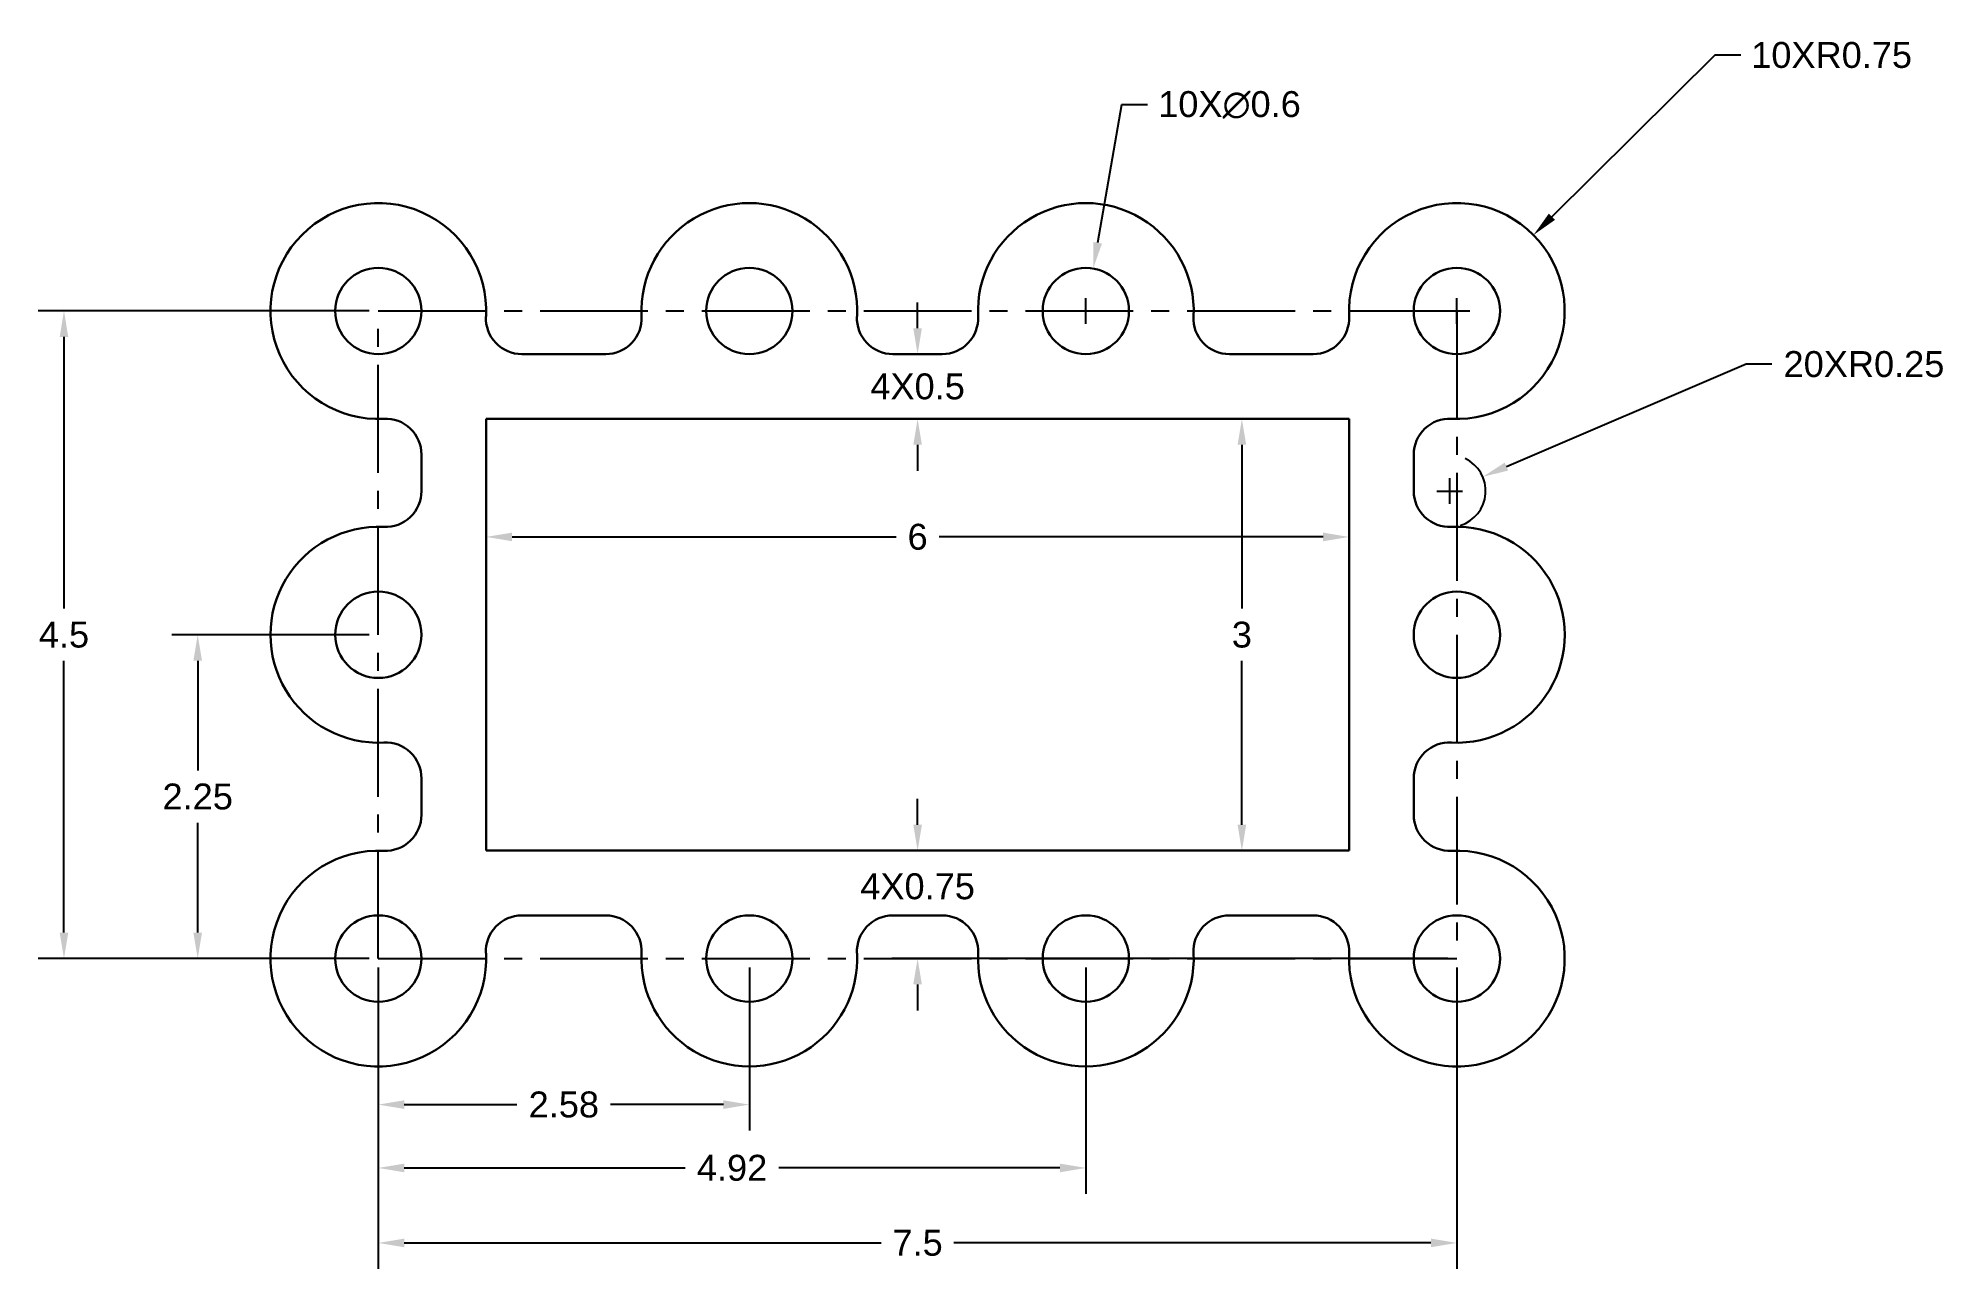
# Model space of a CAD drawing. Header units: inches. Extents: x 5.4 to 18.6, y 0.6 to 9.1.
import ezdxf

# ---------------------------------------------------------------- set-up
doc = ezdxf.new("R2010")
doc.units = ezdxf.units.IN
doc.header["$MEASUREMENT"] = 0
doc.linetypes.add('CENTER2', pattern=[1.125, 0.75, -0.125, 0.125, -0.125])
doc.styles.get("Standard").update_dxf_attribs({"font": 'ARIALUNI.ttf'})
doc.dimstyles.get("Standard").update_dxf_attribs({"dimtxt": 0.18, "dimasz": 0.18, "dimexe": 0.18, "dimexo": 0.0625, "dimgap": 0.09, "dimtad": 0, "dimtih": 1, "dimtoh": 1, "dimdsep": 46, "dimtxsty": 'Standard', "dimcen": 0.09, "dimadec": 0, "dimazin": 3, "dimtfac": 1, "dimtofl": 0, "dimtmove": 0, "dimatfit": 3, "dimfxl": 1, "dimtolj": 1, "dimtzin": 0, "dimarcsym": 0})

# ---------------------------------------------------------------- blocks, each defined once
blk = doc.blocks.new('*D18')
at = {"color": 0, "lineweight": -2, "transparency": 16777216}
for p, q in [((7.704, 7.241), (5.401, 7.241)), ((5.581, 7.061), (5.581, 5.173)), ((5.581, 2.921), (5.581, 4.81)), ((7.704, 2.741), (5.401, 2.741))]:
    blk.add_line(p, q, dxfattribs=at)
at = {"color": 0, "transparency": 16777216}
for points in [[(5.551, 7.061), (5.611, 7.061), (5.581, 7.241)], [(5.551, 2.921), (5.611, 2.921), (5.581, 2.741)]]:
    blk.add_solid(points, dxfattribs=at)
at = {"layer": 'Defpoints', "color": 0, "transparency": 16777216}
for p in [(7.767, 7.241), (5.581, 2.741), (7.767, 2.741)]:
    blk.add_point(p, dxfattribs=at)
at = {"color": 0, "transparency": 16777216, "insert": (5.581, 4.991), "char_height": 0.18, "attachment_point": 5}
blk.add_mtext('\\A1;4.5', dxfattribs=at)
blk = doc.blocks.new('*D19')
at = {"color": 0, "lineweight": -2, "transparency": 16777216}
for p, q in [((7.704, 4.991), (6.331, 4.991)), ((6.511, 4.811), (6.511, 4.048)), ((6.511, 2.921), (6.511, 3.685)), ((7.704, 2.741), (6.331, 2.741))]:
    blk.add_line(p, q, dxfattribs=at)
at = {"color": 0, "transparency": 16777216}
for points in [[(6.481, 4.811), (6.541, 4.811), (6.511, 4.991)], [(6.481, 2.921), (6.541, 2.921), (6.511, 2.741)]]:
    blk.add_solid(points, dxfattribs=at)
at = {"layer": 'Defpoints', "color": 0, "transparency": 16777216}
for p in [(7.767, 4.991), (6.511, 2.741), (7.767, 2.741)]:
    blk.add_point(p, dxfattribs=at)
at = {"color": 0, "transparency": 16777216, "insert": (6.511, 3.866), "char_height": 0.18, "attachment_point": 5}
blk.add_mtext('\\A1;2.25', dxfattribs=at)
blk = doc.blocks.new('*D20')
at = {"color": 0, "lineweight": -2, "transparency": 16777216}
for p, q in [((7.767, 2.679), (7.767, 1.546)), ((10.347, 2.679), (10.347, 1.546)), ((7.947, 1.726), (8.731, 1.726)), ((10.167, 1.726), (9.382, 1.726))]:
    blk.add_line(p, q, dxfattribs=at)
at = {"color": 0, "transparency": 16777216}
for points in [[(7.947, 1.756), (7.947, 1.696), (7.767, 1.726)], [(10.167, 1.756), (10.167, 1.696), (10.347, 1.726)]]:
    blk.add_solid(points, dxfattribs=at)
at = {"layer": 'Defpoints', "color": 0, "transparency": 16777216}
for p in [(7.767, 2.741), (10.347, 2.741), (10.347, 1.726)]:
    blk.add_point(p, dxfattribs=at)
at = {"color": 0, "transparency": 16777216, "insert": (9.057, 1.726), "char_height": 0.18, "attachment_point": 5}
blk.add_mtext('\\A1;2.58', dxfattribs=at)
blk = doc.blocks.new('*D21')
at = {"color": 0, "lineweight": -2, "transparency": 16777216}
for p, q in [((7.767, 2.679), (7.767, 1.106)), ((12.687, 2.679), (12.687, 1.106)), ((7.947, 1.286), (9.9, 1.286)), ((12.507, 1.286), (10.553, 1.286))]:
    blk.add_line(p, q, dxfattribs=at)
at = {"color": 0, "transparency": 16777216}
for points in [[(7.947, 1.316), (7.947, 1.256), (7.767, 1.286)], [(12.507, 1.316), (12.507, 1.256), (12.687, 1.286)]]:
    blk.add_solid(points, dxfattribs=at)
at = {"layer": 'Defpoints', "color": 0, "transparency": 16777216}
for p in [(7.767, 2.741), (12.687, 2.741), (12.687, 1.286)]:
    blk.add_point(p, dxfattribs=at)
at = {"color": 0, "transparency": 16777216, "insert": (10.227, 1.286), "char_height": 0.18, "attachment_point": 5}
blk.add_mtext('\\A1;4.92', dxfattribs=at)
blk = doc.blocks.new('*D22')
at = {"color": 0, "lineweight": -2, "transparency": 16777216}
for p, q in [((7.767, 2.679), (7.767, 0.585)), ((15.267, 2.679), (15.267, 0.585)), ((7.947, 0.765), (11.263, 0.765)), ((15.087, 0.765), (11.77, 0.765))]:
    blk.add_line(p, q, dxfattribs=at)
at = {"color": 0, "transparency": 16777216}
for points in [[(7.947, 0.795), (7.947, 0.735), (7.767, 0.765)], [(15.087, 0.795), (15.087, 0.735), (15.267, 0.765)]]:
    blk.add_solid(points, dxfattribs=at)
at = {"layer": 'Defpoints', "color": 0, "transparency": 16777216}
for p in [(7.767, 2.741), (15.267, 2.741), (15.267, 0.765)]:
    blk.add_point(p, dxfattribs=at)
at = {"color": 0, "transparency": 16777216, "insert": (11.517, 0.765), "char_height": 0.18, "attachment_point": 5}
blk.add_mtext('\\A1;7.5', dxfattribs=at)
blk = doc.blocks.new('*D23')
at = {"color": 0, "lineweight": -2, "transparency": 16777216}
for p, q in [((11.579, 6.491), (13.952, 6.491)), ((13.772, 6.311), (13.772, 5.173)), ((13.772, 3.671), (13.772, 4.81)), ((11.579, 3.491), (13.952, 3.491))]:
    blk.add_line(p, q, dxfattribs=at)
at = {"color": 0, "transparency": 16777216}
for points in [[(13.742, 6.311), (13.802, 6.311), (13.772, 6.491)], [(13.742, 3.671), (13.802, 3.671), (13.772, 3.491)]]:
    blk.add_solid(points, dxfattribs=at)
at = {"layer": 'Defpoints', "color": 0, "transparency": 16777216}
for p in [(11.517, 6.491), (11.517, 3.491), (13.772, 3.491)]:
    blk.add_point(p, dxfattribs=at)
at = {"color": 0, "transparency": 16777216, "insert": (13.772, 4.991), "char_height": 0.18, "attachment_point": 5}
blk.add_mtext('\\A1;3', dxfattribs=at)
blk = doc.blocks.new('*D24')
at = {"color": 0, "lineweight": -2, "transparency": 16777216}
for p, q in [((8.517, 5.054), (8.517, 5.851)), ((14.517, 5.054), (14.517, 5.851)), ((8.697, 5.671), (11.367, 5.671)), ((14.337, 5.671), (11.666, 5.671))]:
    blk.add_line(p, q, dxfattribs=at)
at = {"color": 0, "transparency": 16777216}
for points in [[(8.697, 5.701), (8.697, 5.641), (8.517, 5.671)], [(14.337, 5.701), (14.337, 5.641), (14.517, 5.671)]]:
    blk.add_solid(points, dxfattribs=at)
at = {"layer": 'Defpoints', "color": 0, "transparency": 16777216}
for p in [(8.517, 5.671), (8.517, 4.991), (14.517, 4.991)]:
    blk.add_point(p, dxfattribs=at)
at = {"color": 0, "transparency": 16777216, "insert": (11.517, 5.671), "char_height": 0.18, "attachment_point": 5}
blk.add_mtext('\\A1;6', dxfattribs=at)
blk = doc.blocks.new('*D25')
at = {"color": 0, "lineweight": -2, "transparency": 16777216}
for p, q in [((12.936, 8.673), (12.769, 7.714)), ((13.116, 8.673), (12.936, 8.673)), ((12.687, 7.151), (12.687, 7.331)), ((12.597, 7.241), (12.777, 7.241))]:
    blk.add_line(p, q, dxfattribs=at)
at = {"color": 0, "transparency": 16777216}
blk.add_solid([(12.74, 7.72), (12.799, 7.709), (12.738, 7.537)], dxfattribs=at)
at = {"layer": 'Defpoints', "color": 0, "transparency": 16777216}
for p in [(12.738, 7.537), (12.635, 6.946)]:
    blk.add_point(p, dxfattribs=at)
at = {"color": 0, "transparency": 16777216, "insert": (13.686, 8.673), "char_height": 0.18, "attachment_point": 5}
blk.add_mtext('\\A1;10X∅0.6', dxfattribs=at)
blk = doc.blocks.new('*D26')
at = {"color": 0, "lineweight": -2, "transparency": 16777216}
for p, q in [((17.062, 9.019), (15.928, 7.896)), ((17.242, 9.019), (17.062, 9.019)), ((15.267, 7.151), (15.267, 7.331)), ((15.177, 7.241), (15.357, 7.241))]:
    blk.add_line(p, q, dxfattribs=at)
at = {"color": 0, "transparency": 16777216}
blk.add_solid([(15.906, 7.917), (15.949, 7.874), (15.8, 7.769)], dxfattribs=at)
at = {"layer": 'Defpoints', "color": 0, "transparency": 16777216}
for p in [(15.8, 7.769), (15.267, 7.241)]:
    blk.add_point(p, dxfattribs=at)
at = {"color": 0, "transparency": 16777216, "insert": (17.873, 9.019), "char_height": 0.18, "attachment_point": 5}
blk.add_mtext('\\A1;10XR0.75', dxfattribs=at)
blk = doc.blocks.new('*D27')
at = {"color": 0, "lineweight": -2, "transparency": 16777216}
for p, q in [((17.278, 6.871), (15.612, 6.159)), ((17.458, 6.871), (17.278, 6.871)), ((15.127, 5.99), (15.307, 5.99)), ((15.217, 5.9), (15.217, 6.08))]:
    blk.add_line(p, q, dxfattribs=at)
blk.add_arc((15.217, 5.99), 0.25, 287.1899, 64.3967, dxfattribs=at)
at = {"color": 0, "transparency": 16777216}
blk.add_solid([(15.6, 6.187), (15.624, 6.132), (15.447, 6.089)], dxfattribs=at)
at = {"layer": 'Defpoints', "color": 0, "transparency": 16777216}
for p in [(15.217, 5.99), (15.447, 6.089)]:
    blk.add_point(p, dxfattribs=at)
at = {"color": 0, "transparency": 16777216, "insert": (18.098, 6.871), "char_height": 0.18, "attachment_point": 5}
blk.add_mtext('\\A1;20XR0.25', dxfattribs=at)
blk = doc.blocks.new('*D28')
at = {"color": 0, "lineweight": -2, "transparency": 16777216}
for p, q in [((11.517, 3.671), (11.517, 3.851)), ((14.454, 3.491), (11.337, 3.491)), ((15.204, 2.741), (11.337, 2.741)), ((11.517, 2.561), (11.517, 2.381))]:
    blk.add_line(p, q, dxfattribs=at)
at = {"color": 0, "transparency": 16777216}
for points in [[(11.487, 3.671), (11.547, 3.671), (11.517, 3.491)], [(11.487, 2.561), (11.547, 2.561), (11.517, 2.741)]]:
    blk.add_solid(points, dxfattribs=at)
at = {"layer": 'Defpoints', "color": 0, "transparency": 16777216}
for p in [(14.517, 3.491), (11.517, 2.741), (15.267, 2.741)]:
    blk.add_point(p, dxfattribs=at)
at = {"color": 0, "transparency": 16777216, "insert": (11.517, 3.242), "char_height": 0.18, "width": 0.64252, "attachment_point": 5}
blk.add_mtext('\\A1;4X0.75', dxfattribs=at)
blk = doc.blocks.new('*D29')
at = {"color": 0, "lineweight": -2, "transparency": 16777216}
for p, q in [((11.517, 7.121), (11.517, 7.301)), ((11.454, 6.941), (11.337, 6.941)), ((11.454, 6.491), (11.337, 6.491)), ((11.517, 6.311), (11.517, 6.131))]:
    blk.add_line(p, q, dxfattribs=at)
at = {"color": 0, "transparency": 16777216}
for points in [[(11.487, 7.121), (11.547, 7.121), (11.517, 6.941)], [(11.487, 6.311), (11.547, 6.311), (11.517, 6.491)]]:
    blk.add_solid(points, dxfattribs=at)
at = {"layer": 'Defpoints', "color": 0, "transparency": 16777216}
for p in [(11.517, 6.941), (11.517, 6.491), (11.517, 6.491)]:
    blk.add_point(p, dxfattribs=at)
at = {"color": 0, "lineweight": 30, "transparency": 16777216, "insert": (11.517, 6.716), "char_height": 0.18, "attachment_point": 5}
blk.add_mtext('\\A1;4X0.5', dxfattribs=at)

msp = doc.modelspace()

# ---------------------------------------------------------------- linework, layer by layer
at = {"linetype": 'CENTER2'}
for p, q in [((7.767, 2.741), (7.767, 7.241)), ((7.767, 7.241), (15.267, 7.241)), ((15.267, 7.241), (15.267, 2.741)), ((7.767, 2.741), (15.267, 2.741))]:
    msp.add_line(p, q, dxfattribs=at)
at = {"lineweight": 30}
for p, q in [((8.765, 6.941), (9.348, 6.941)), ((11.345, 6.941), (11.688, 6.941)), ((13.685, 6.941), (14.268, 6.941)), ((8.517, 6.491), (14.517, 6.491)), ((8.517, 3.491), (8.517, 6.491)), ((14.517, 6.491), (14.517, 3.491)), ((8.067, 6.243), (8.067, 5.99)), ((14.967, 5.99), (14.967, 6.243)), ((8.067, 3.993), (8.067, 3.74)), ((14.967, 3.74), (14.967, 3.993)), ((14.517, 3.491), (8.517, 3.491)), ((9.348, 3.041), (8.765, 3.041)), ((11.688, 3.041), (11.345, 3.041)), ((14.268, 3.041), (13.685, 3.041))]:
    msp.add_line(p, q, dxfattribs=at)
for centre in [(7.767, 7.241), (10.347, 7.241), (12.687, 7.241), (15.267, 7.241), (7.767, 4.991), (15.267, 4.991), (7.767, 2.741), (10.347, 2.741), (12.687, 2.741), (15.267, 2.741)]:
    msp.add_circle(centre, 0.3, dxfattribs=at)
for centre, radius, start, end in [((7.767, 7.241), 0.75, 357.134, 272.866), ((10.347, 7.241), 0.75, 357.134, 182.866), ((12.687, 7.241), 0.75, 357.134, 182.866), ((15.267, 7.241), 0.75, 267.134, 182.866), ((8.765, 7.191), 0.25, 177.134, 270), ((9.348, 7.191), 0.25, 270, 2.866), ((11.345, 7.191), 0.25, 177.134, 270), ((11.688, 7.191), 0.25, 270, 2.866), ((13.685, 7.191), 0.25, 177.134, 270), ((14.268, 7.191), 0.25, 270, 2.866), ((7.817, 6.243), 0.25, 0, 92.866), ((15.217, 6.243), 0.25, 87.134, 180), ((7.817, 5.99), 0.25, 267.134, 0), ((15.217, 5.99), 0.25, 180, 272.866), ((7.767, 4.991), 0.75, 87.134, 272.866), ((15.267, 4.991), 0.75, 267.134, 92.866), ((7.817, 3.993), 0.25, 0, 92.866), ((15.217, 3.993), 0.25, 87.134, 180), ((7.817, 3.74), 0.25, 267.134, 0), ((15.217, 3.74), 0.25, 180, 272.866), ((7.767, 2.741), 0.75, 87.134, 2.866), ((15.267, 2.741), 0.75, 177.134, 92.866), ((8.765, 2.791), 0.25, 90, 182.866), ((9.348, 2.791), 0.25, 357.134, 90), ((11.345, 2.791), 0.25, 90, 182.866), ((11.688, 2.791), 0.25, 357.134, 90), ((13.685, 2.791), 0.25, 90, 182.866), ((14.268, 2.791), 0.25, 357.134, 90), ((10.347, 2.741), 0.75, 177.134, 2.866), ((12.687, 2.741), 0.75, 177.134, 2.866)]:
    msp.add_arc(centre, radius, start, end, dxfattribs=at)

# ---------------------------------------------------------------- dimensions: what is measured, and where the dimension line sits
for center, mpoint, text, picture, middle in [((15.267, 7.241), (15.8, 7.769), '10XR0.75', '*D26', (17.873, 9.019)), ((15.217, 5.99), (15.447, 6.089), '20XR0.25', '*D27', (18.098, 6.871))]:
    dim = msp.add_radius_dim(center=center, mpoint=mpoint, text=text, dimstyle='Standard')
    dim.commit()
    dim.dimension.update_dxf_attribs({"geometry": picture, "text_midpoint": middle, "dimtype": 164})
dim = msp.add_diameter_dim_2p(p1=(12.635, 6.946), p2=(12.738, 7.537), text='10X<>', dimstyle='Standard')
dim.commit()
dim.dimension.update_dxf_attribs({"geometry": '*D25', "text_midpoint": (13.686, 8.673), "dimtype": 163})
dim = msp.add_linear_dim(base=(11.517, 6.491), p1=(11.517, 6.941), p2=(11.517, 6.491), angle=90, text='4X0.5', dimstyle='Standard', dxfattribs=at)
dim.commit()
dim.dimension.update_dxf_attribs({"geometry": '*D29', "text_midpoint": (11.517, 6.716)})
for base, p1, p2, picture, middle in [((5.581, 2.741), (7.767, 7.241), (7.767, 2.741), '*D18', (5.581, 4.991)), ((13.772, 3.491), (11.517, 6.491), (11.517, 3.491), '*D23', (13.772, 4.991))]:
    dim = msp.add_linear_dim(base=base, p1=p1, p2=p2, angle=90, dimstyle='Standard')
    dim.commit()
    dim.dimension.update_dxf_attribs({"geometry": picture, "text_midpoint": middle})
for base, p1, p2, picture, middle in [((8.517, 5.671), (14.517, 4.991), (8.517, 4.991), '*D24', (11.517, 5.671)), ((15.267, 0.765), (7.767, 2.741), (15.267, 2.741), '*D22', (11.517, 0.765))]:
    dim = msp.add_linear_dim(base=base, p1=p1, p2=p2, dimstyle='Standard')
    dim.commit()
    dim.dimension.update_dxf_attribs({"geometry": picture, "text_midpoint": middle})
dim = msp.add_linear_dim(base=(6.511, 2.741), p1=(7.767, 4.991), p2=(7.767, 2.741), angle=90, text='2.25', dimstyle='Standard')
dim.commit()
dim.dimension.update_dxf_attribs({"geometry": '*D19', "text_midpoint": (6.511, 3.866)})
dim = msp.add_linear_dim(base=(11.517, 2.741), p1=(14.517, 3.491), p2=(15.267, 2.741), angle=90, text='4X0.75', dimstyle='Standard')
dim.commit()
dim.dimension.update_dxf_attribs({"geometry": '*D28', "text_midpoint": (11.517, 3.242), "dimtype": 160})
for base, p2, picture, middle in [((10.347, 1.726), (10.347, 2.741), '*D20', (9.057, 1.726)), ((12.687, 1.286), (12.687, 2.741), '*D21', (10.227, 1.286))]:
    dim = msp.add_linear_dim(base=base, p1=(7.767, 2.741), p2=p2, dimstyle='Standard')
    dim.commit()
    dim.dimension.update_dxf_attribs({"geometry": picture, "text_midpoint": middle, "dimtype": 160})

doc.saveas('drawing.dxf')
